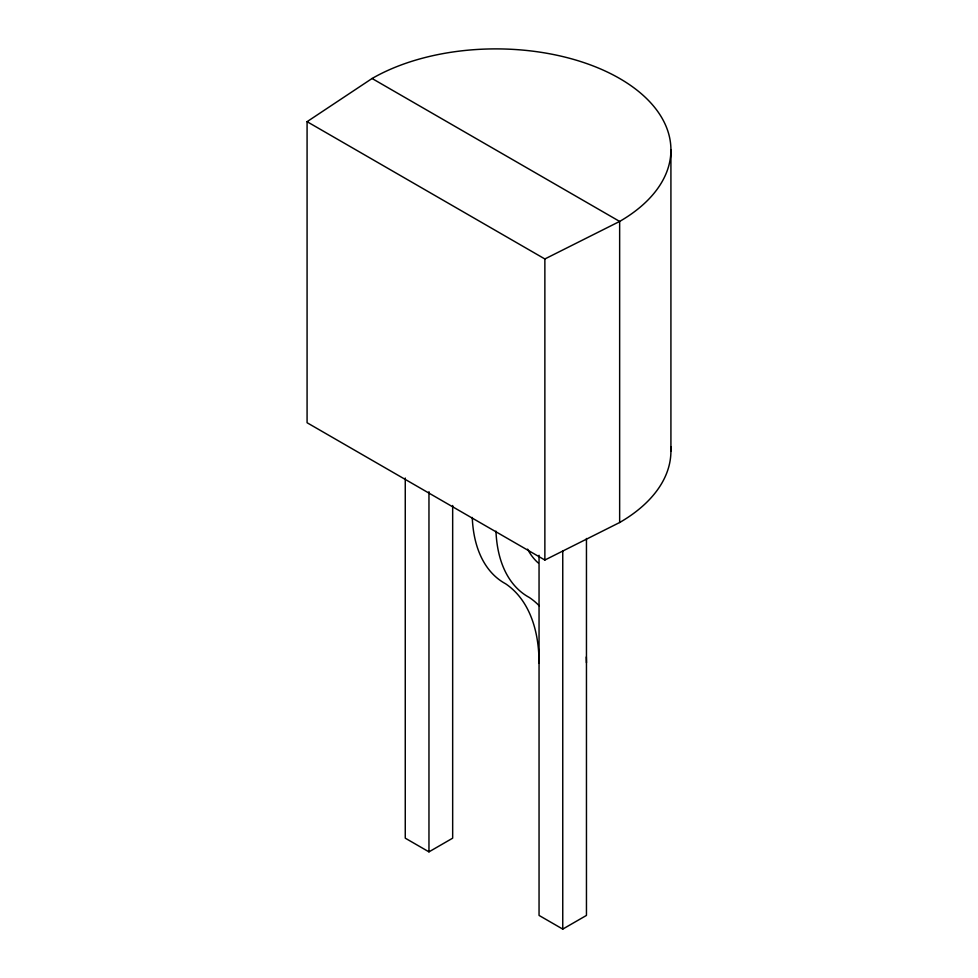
<?xml version="1.0" encoding="UTF-8"?>
<svg xmlns="http://www.w3.org/2000/svg" width="978" height="978" viewBox="0 0 978 978"><rect width="100%" height="100%" fill="white"/><g stroke="black" fill="none" stroke-linecap="round" stroke-linejoin="round"><path stroke-width="1.47" d="M307.08 121.675L372.08 78.497A175.05 101.064 0 0 1 619.649 78.497A175.05 101.064 0 0 1 619.649 221.431L619.649 522.509L544.868 560.027L307.08 422.74L307.08 121.675L544.868 258.962L619.649 221.431L372.08 78.497M405.259 478.034L405.259 838.17L428.963 851.862L452.667 838.17L452.667 505.504M539.049 555.272L539.049 915.42L562.753 929.1L586.458 915.42L586.458 538.487M586.299 656.971L586.458 662.778M670.92 149.964L670.92 451.041M562.753 550.651L562.753 929.1M544.868 258.962L544.868 560.027M428.963 491.714L428.963 851.862M670.749 446.628A175.05 101.064 0 0 1 619.649 522.509M539.049 663.194A178.192 102.886 -60 0 0 505.602 583.78A155.624 89.854 -60 0 1 472.264 517.448M539.196 605.773A178.192 102.886 -60 0 0 529.306 597.472A155.624 89.854 -60 0 1 495.968 531.14M538.108 562.851A122.079 70.489 -60 0 1 527.582 549.135"/></g></svg>
